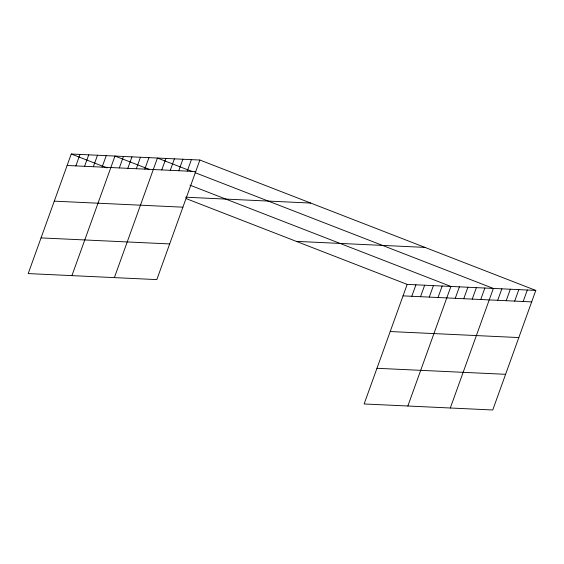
<?xml version="1.0" encoding="UTF-8"?>
<svg xmlns="http://www.w3.org/2000/svg" width="564" height="564" viewBox="0 0 564 564"><rect width="100%" height="100%" fill="white"/><g stroke="black" fill="none" stroke-linecap="round" stroke-linejoin="round"><path stroke-width="0.85" d="M199.875 160.035L71.247 154.014L28.2 273.582L156.827 279.603L199.875 160.035L535.8 290.418L492.753 409.986L364.125 403.965L407.173 284.397L535.8 290.418M75.865 165.894L79.989 154.423M84.607 166.309L88.738 154.832M93.356 166.718L97.487 155.241M102.105 167.127L106.229 155.65M71.931 275.627L114.978 156.059L149.213 169.348M119.335 167.931L123.467 156.461M127.831 168.333L131.955 156.855M136.319 168.728L140.45 157.257M144.807 169.122L148.938 157.652M114.379 277.615L157.427 158.047L192.479 171.653M161.783 169.919L165.915 158.449M170.272 170.321L174.403 158.844M178.767 170.716L182.891 159.245M187.255 171.111L191.386 159.64M411.791 296.283L415.922 284.806M420.532 296.692L424.664 285.215M429.282 297.101L433.413 285.624M438.031 297.51L442.162 286.033M407.857 406.009L450.904 286.449L189.969 185.168M455.268 298.314L459.392 286.843M463.756 298.716L467.887 287.238M472.244 299.11L476.376 287.64M480.732 299.512L484.864 288.035M450.305 407.998L493.352 288.437L194.918 172.605M497.709 300.302L501.84 288.831M506.204 300.704L510.328 289.226M514.692 301.098L518.824 289.628M523.18 301.5L527.312 290.023M67.116 165.485L195.743 171.512M185.598 197.203L310.729 203.061M54.271 201.158L182.898 207.178M296.319 241.371L424.946 247.392M41.045 237.909L169.672 243.93M403.041 295.874L531.669 301.895M390.196 331.54L518.831 337.561M376.971 368.292L505.598 374.313M71.247 154.014L107.111 167.938M186.183 198.627L407.173 284.397"/></g></svg>
